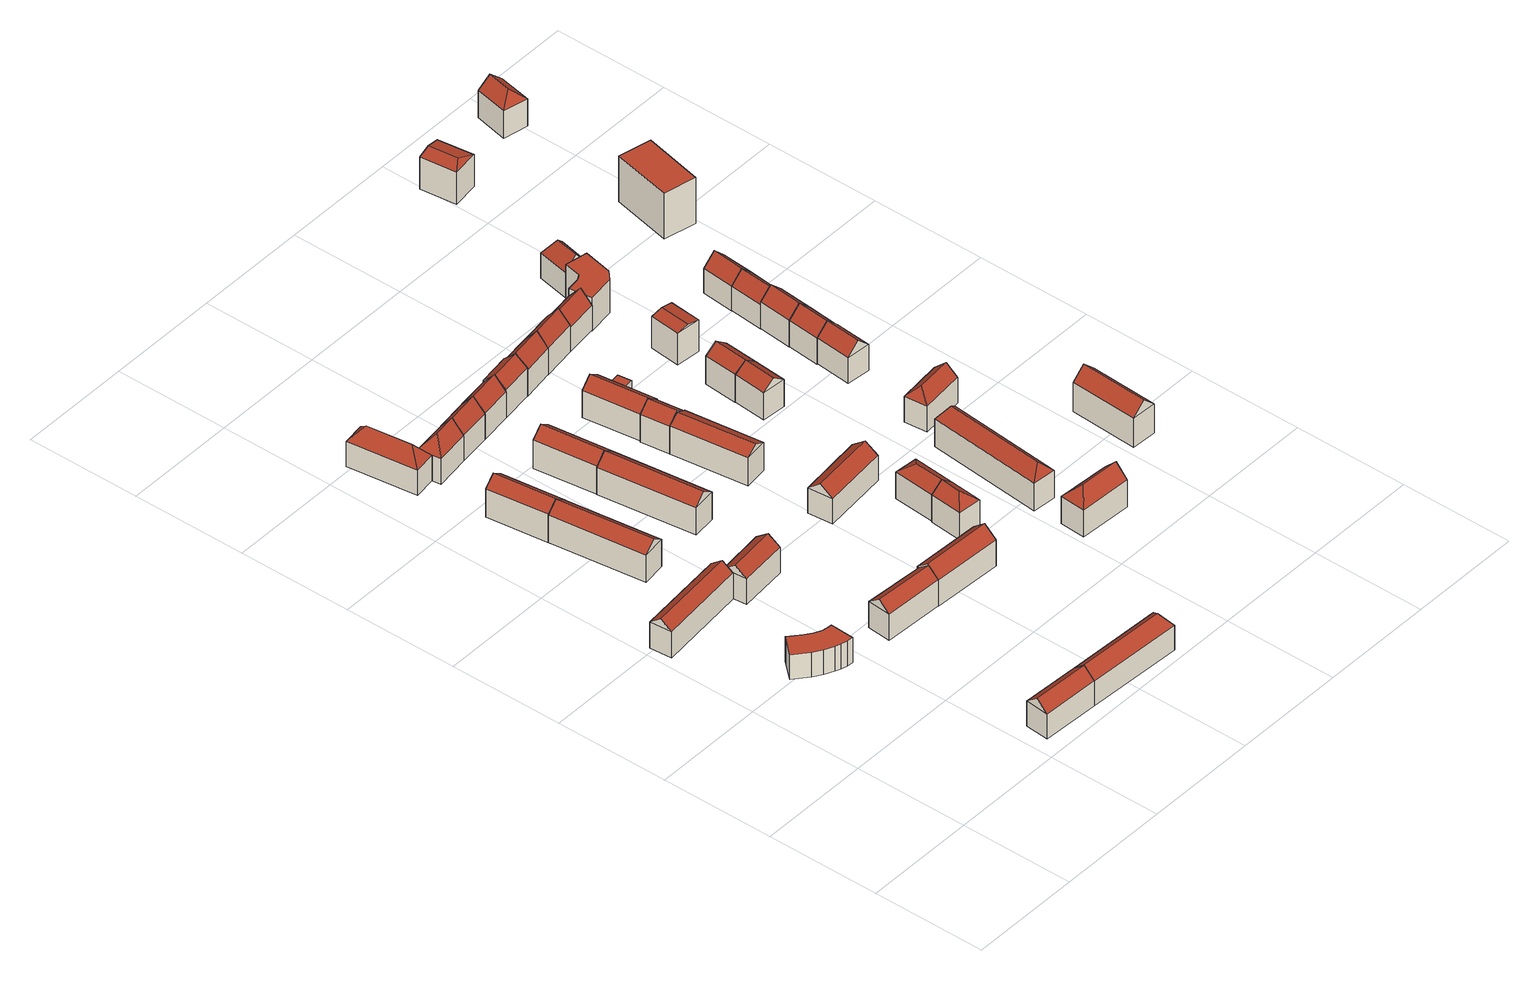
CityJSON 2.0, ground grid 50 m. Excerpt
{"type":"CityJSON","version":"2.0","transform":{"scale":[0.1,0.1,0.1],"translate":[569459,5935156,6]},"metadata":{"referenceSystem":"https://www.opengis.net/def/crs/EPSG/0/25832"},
"CityObjects":{
"building1":{"type":"Building","attributes":{"name":"RiesserstraÃe","Gemeindeschluessel":"02100121","function":"31001_1010","yearOfConstruction":1978,"roofType":"1000","measuredHeight":11.81,"storeysAboveGround":3},"address":[{"country":"Germany","locality":"Hamburg","thoroughfareNumber":"17","thoroughfareName":"Riesserstraße","postcode":"20535"}],"geometry":[{"type":"Solid","lod":"2","boundaries":[[[[0,1,2,3]],[[4,5,1,0]],[[6,7,5,4]],[[8,9,7,6]],[[10,11,9,8]],[[12,13,11,10]],[[14,15,13,12]],[[16,17,15,14]],[[18,19,17,16]],[[20,21,19,18]],[[22,23,21,20]],[[24,25,23,22]],[[26,27,25,24]],[[28,29,27,26]],[[3,2,29,28]],[[26,24,22,20,18,16,14,12,10,8,6,4,0,3,28]],[[1,5,7,9,11,13,15,17,19,21,23,25,27,29,2]]]],"semantics":{"surfaces":[{"type":"WallSurface"},{"type":"RoofSurface","Flaechenneigung":"90","Flaechenrichtung":"0","Flaechengroesse":"228.415116841294"},{"type":"GroundSurface"}],"values":[[0,0,0,0,0,0,0,0,0,0,0,0,0,0,0,1,2]]}}]},
"building2":{"type":"Building","attributes":{"name":"GriesstraÃe","Gemeindeschluessel":"02100121","function":"31001_1010","yearOfConstruction":1957,"roofType":"3100","measuredHeight":16.14,"storeysAboveGround":4},"address":[{"country":"Germany","locality":"Hamburg","thoroughfareNumber":"6","thoroughfareName":"Griesstraße","postcode":"20535"}],"geometry":[{"type":"Solid","lod":"2","boundaries":[[[[30,31,32,33]],[[34,35,31,30]],[[36,37,35,34]],[[33,32,37,36]],[[30,38,34]],[[36,39,33]],[[33,39,38,30]],[[34,38,39,36]],[[31,35,37,32]]]],"semantics":{"surfaces":[{"type":"WallSurface"},{"type":"RoofSurface","Flaechenneigung":"52.5313069921264","Flaechenrichtung":"354.238457032601","Flaechengroesse":"245.379745804108"},{"type":"RoofSurface","Flaechenneigung":"52.5311066685163","Flaechenrichtung":"174.105161435185","Flaechengroesse":"245.38158810159"},{"type":"GroundSurface"}],"values":[[0,0,0,0,0,0,1,2,3]]}}]},
"building3":{"type":"Building","attributes":{"name":"Sievekingsallee","Gemeindeschluessel":"02100121","function":"31001_1010","yearOfConstruction":1957,"roofType":"3100","measuredHeight":16.25,"storeysAboveGround":4},"address":[{"country":"Germany","locality":"Hamburg","thoroughfareNumber":"36","thoroughfareName":"Sievekingsallee","postcode":"20535"}],"geometry":[{"type":"Solid","lod":"2","boundaries":[[[[40,41,42,43]],[[44,45,41,40]],[[46,47,45,44]],[[43,42,47,46]],[[40,48,44]],[[46,49,43]],[[43,49,48,40]],[[44,48,49,46]],[[41,45,47,42]]]],"semantics":{"surfaces":[{"type":"WallSurface"},{"type":"RoofSurface","Flaechenneigung":"49.8319512104091","Flaechenrichtung":"182.834793783438","Flaechengroesse":"175.214463170009"},{"type":"RoofSurface","Flaechenneigung":"49.8324939061482","Flaechenrichtung":"2.85893140966196","Flaechengroesse":"175.334186238468"},{"type":"GroundSurface"}],"values":[[0,0,0,0,0,0,1,2,3]]}}]},
"building4":{"type":"Building","attributes":{"name":"Marienthaler StraÃe","Gemeindeschluessel":"02100121","function":"31001_1010","yearOfConstruction":1957,"roofType":"3100","measuredHeight":16.95,"storeysAboveGround":4},"address":[{"country":"Germany","locality":"Hamburg","thoroughfareNumber":"11","thoroughfareName":"Griesstraße","postcode":"20535"}],"geometry":[{"type":"Solid","lod":"2","boundaries":[[[[50,51,52,53]],[[54,55,51,50]],[[56,57,55,54]],[[53,52,57,56]],[[50,58,54]],[[56,59,53]],[[53,59,58,50]],[[54,58,59,56]],[[51,55,57,52]]]],"semantics":{"surfaces":[{"type":"WallSurface"},{"type":"RoofSurface","Flaechenneigung":"52.5252844379566","Flaechenrichtung":"82.5408997871563","Flaechengroesse":"278.28689584951"},{"type":"RoofSurface","Flaechenneigung":"52.5253124391513","Flaechenrichtung":"262.542389953492","Flaechengroesse":"278.266001865547"},{"type":"GroundSurface"}],"values":[[0,0,0,0,0,0,1,2,3]]}}]},
"building5":{"type":"Building","attributes":{"name":"GriesstraÃe","Gemeindeschluessel":"02100121","function":"31001_1010","yearOfConstruction":1978,"roofType":"3100","measuredHeight":16.32,"storeysAboveGround":4},"address":[{"country":"Germany","locality":"Hamburg","thoroughfareNumber":"8","thoroughfareName":"Griesstraße","postcode":"20535"}],"geometry":[{"type":"Solid","lod":"2","boundaries":[[[[60,61,62,63]],[[64,65,61,60]],[[66,67,65,64]],[[63,62,67,66]],[[60,68,64]],[[66,69,63]],[[63,69,68,60]],[[64,68,69,66]],[[61,65,67,62]]]],"semantics":{"surfaces":[{"type":"WallSurface"},{"type":"RoofSurface","Flaechenneigung":"52.7527224014271","Flaechenrichtung":"353.969109974429","Flaechengroesse":"141.676714854102"},{"type":"RoofSurface","Flaechenneigung":"52.753107394191","Flaechenrichtung":"174.346576210715","Flaechengroesse":"141.678702207754"},{"type":"GroundSurface"}],"values":[[0,0,0,0,0,0,1,2,3]]}}]},
"building6":{"type":"Building","attributes":{"name":"Marienthaler StraÃe","Gemeindeschluessel":"02100121","function":"31001_1010","yearOfConstruction":1978,"roofType":"3100","measuredHeight":17.36,"storeysAboveGround":4},"address":[{"country":"Germany","locality":"Hamburg","thoroughfareNumber":"84","thoroughfareName":"Marienthaler Straße","postcode":"20535"}],"geometry":[{"type":"Solid","lod":"2","boundaries":[[[[70,71,72,73]],[[74,75,71,70]],[[76,77,75,74]],[[73,72,77,76]],[[70,78,74]],[[76,79,73]],[[73,79,78,70]],[[74,78,79,76]],[[71,75,77,72]]]],"semantics":{"surfaces":[{"type":"WallSurface"},{"type":"RoofSurface","Flaechenneigung":"52.5960819498473","Flaechenrichtung":"82.481871611527","Flaechengroesse":"178.443308382066"},{"type":"RoofSurface","Flaechenneigung":"52.5960430548625","Flaechenrichtung":"262.482219476196","Flaechengroesse":"178.426963319584"},{"type":"GroundSurface"}],"values":[[0,0,0,0,0,0,1,2,3]]}}]},
"building7":{"type":"Building","attributes":{"name":"Sievekingsallee","Gemeindeschluessel":"02100121","function":"31001_1010","yearOfConstruction":1957,"roofType":"3100","measuredHeight":16.4,"storeysAboveGround":4},"address":[{"country":"Germany","locality":"Hamburg","thoroughfareNumber":"29","thoroughfareName":"Sievekingsallee","postcode":"20535"}],"geometry":[{"type":"Solid","lod":"2","boundaries":[[[[80,81,82,83]],[[84,85,81,80]],[[86,87,85,84]],[[83,82,87,86]],[[80,88,84]],[[86,89,83]],[[83,89,88,80]],[[84,88,89,86]],[[81,85,87,82]]]],"semantics":{"surfaces":[{"type":"WallSurface"},{"type":"RoofSurface","Flaechenneigung":"52.405561967998","Flaechenrichtung":"3.74611388315605","Flaechengroesse":"169.99083676424"},{"type":"RoofSurface","Flaechenneigung":"52.3980803668661","Flaechenrichtung":"183.161713163033","Flaechengroesse":"169.064335372234"},{"type":"GroundSurface"}],"values":[[0,0,0,0,0,0,1,2,3]]}}]},
"building8":{"type":"Building","attributes":{"name":"Sievekingsallee","Gemeindeschluessel":"02100121","function":"31001_1010","yearOfConstruction":1957,"roofType":"5000","measuredHeight":16.45,"storeysAboveGround":4},"address":[{"country":"Germany","locality":"Hamburg","thoroughfareNumber":"44","thoroughfareName":"Sievekingsallee","postcode":"20535"}],"geometry":[{"type":"Solid","lod":"2","boundaries":[[[[90,91,92,93]],[[94,95,91,90]],[[96,97,95,94]],[[93,92,97,96]],[[90,98,94]],[[96,99,93]],[[93,99,98,90]],[[94,98,99,96]],[[91,95,97,92]]]],"semantics":{"surfaces":[{"type":"WallSurface"},{"type":"RoofSurface","Flaechenneigung":"35.8366531050367","Flaechenrichtung":"92.8523516226291","Flaechengroesse":"29.7433199398349"},{"type":"RoofSurface","Flaechenneigung":"49.036871387384","Flaechenrichtung":"2.86376086237474","Flaechengroesse":"286.403883665517"},{"type":"RoofSurface","Flaechenneigung":"49.0366163427965","Flaechenrichtung":"182.836295554381","Flaechengroesse":"287.90269310201"},{"type":"GroundSurface"}],"values":[[0,0,0,0,1,0,2,3,4]]}}]},
"building9":{"type":"Building","attributes":{"name":"Marienthaler StraÃe","Gemeindeschluessel":"02100121","function":"31001_1010","yearOfConstruction":1957,"roofType":"3200","measuredHeight":18.21,"storeysAboveGround":4},"address":[{"country":"Germany","locality":"Hamburg","thoroughfareNumber":"87","thoroughfareName":"Marienthaler Straße","postcode":"20535"}],"geometry":[{"type":"Solid","lod":"2","boundaries":[[[[100,101,102,103]],[[104,105,101,100]],[[106,107,105,104]],[[103,102,107,106]],[[100,108,104]],[[106,109,103]],[[103,109,108,100]],[[104,108,109,106]],[[101,105,107,102]]]],"semantics":{"surfaces":[{"type":"WallSurface"},{"type":"RoofSurface","Flaechenneigung":"41.1934713350367","Flaechenrichtung":"172.435035668141","Flaechengroesse":"41.2039294242782"},{"type":"RoofSurface","Flaechenneigung":"41.1934823471084","Flaechenrichtung":"352.466596868938","Flaechengroesse":"41.2176308266064"},{"type":"RoofSurface","Flaechenneigung":"38.6073328553022","Flaechenrichtung":"82.4622846822636","Flaechengroesse":"201.125093278354"},{"type":"RoofSurface","Flaechenneigung":"38.6072315643414","Flaechenrichtung":"262.458525713174","Flaechengroesse":"201.146951648793"},{"type":"GroundSurface"}],"values":[[0,0,0,0,1,2,3,4,5]]}}]},
"building10":{"type":"Building","attributes":{"name":"Marienthaler StraÃe","Gemeindeschluessel":"02100121","function":"31001_1010","yearOfConstruction":1957,"roofType":"5000","measuredHeight":18.26,"storeysAboveGround":4},"address":[{"country":"Germany","locality":"Hamburg","thoroughfareNumber":"89","thoroughfareName":"Marienthaler Straße","postcode":"20535"}],"geometry":[{"type":"Solid","lod":"2","boundaries":[[[[110,111,112,113]],[[114,115,111,110]],[[116,117,115,114]],[[113,112,117,116]],[[110,118,114]],[[116,119,113]],[[113,119,118,110]],[[114,118,119,116]],[[111,115,117,112]]]],"semantics":{"surfaces":[{"type":"WallSurface"},{"type":"RoofSurface","Flaechenneigung":"39.3420207442713","Flaechenrichtung":"262.412174175679","Flaechengroesse":"40.385175565697"},{"type":"RoofSurface","Flaechenneigung":"38.665982065276","Flaechenrichtung":"172.360762752694","Flaechengroesse":"103.471676394701"},{"type":"RoofSurface","Flaechenneigung":"38.6659793533343","Flaechenrichtung":"352.347291550764","Flaechengroesse":"103.470895381931"},{"type":"GroundSurface"}],"values":[[0,0,0,0,1,0,2,3,4]]}}]},
"building11":{"type":"Building","attributes":{"name":"Marienthaler StraÃe","Gemeindeschluessel":"02100121","function":"31001_1010","yearOfConstruction":1978,"roofType":"3100","measuredHeight":17.07,"storeysAboveGround":4},"address":[{"country":"Germany","locality":"Hamburg","thoroughfareNumber":"88","thoroughfareName":"Marienthaler Straße","postcode":"20535"}],"geometry":[{"type":"Solid","lod":"2","boundaries":[[[[120,121,122,123]],[[124,125,121,120]],[[126,127,125,124]],[[123,122,127,126]],[[120,128,124]],[[126,129,123]],[[123,129,128,120]],[[124,128,129,126]],[[121,125,127,122]]]],"semantics":{"surfaces":[{"type":"WallSurface"},{"type":"RoofSurface","Flaechenneigung":"52.5627003173351","Flaechenrichtung":"82.6621920902992","Flaechengroesse":"289.969136928606"},{"type":"RoofSurface","Flaechenneigung":"52.5627174512608","Flaechenrichtung":"262.663025633057","Flaechengroesse":"289.975414181409"},{"type":"GroundSurface"}],"values":[[0,0,0,0,0,0,1,2,3]]}}]},
"building12":{"type":"Building","attributes":{"name":"Sievekingsallee","Gemeindeschluessel":"02100121","function":"31001_1010","yearOfConstruction":1968,"roofType":"3100","measuredHeight":17.1,"storeysAboveGround":4},"address":[{"country":"Germany","locality":"Hamburg","thoroughfareNumber":"33","thoroughfareName":"Sievekingsallee","postcode":"20535"}],"geometry":[{"type":"Solid","lod":"2","boundaries":[[[[130,131,132,133]],[[134,135,131,130]],[[136,137,135,134]],[[133,132,137,136]],[[130,138,134]],[[136,139,133]],[[133,139,138,130]],[[134,138,139,136]],[[131,135,137,132]]]],"semantics":{"surfaces":[{"type":"WallSurface"},{"type":"RoofSurface","Flaechenneigung":"49.6307462238672","Flaechenrichtung":"2.86383171761834","Flaechengroesse":"221.04366821239"},{"type":"RoofSurface","Flaechenneigung":"49.6307200354172","Flaechenrichtung":"182.864792051416","Flaechengroesse":"223.066242532794"},{"type":"GroundSurface"}],"values":[[0,0,0,0,0,0,1,2,3]]}}]},
"building13":{"type":"Building","attributes":{"name":"Marienthaler StraÃe","Gemeindeschluessel":"02100121","function":"31001_1010","yearOfConstruction":1994,"roofType":"3100","measuredHeight":18.18,"storeysAboveGround":4},"address":[{"country":"Germany","locality":"Hamburg","thoroughfareNumber":"91","thoroughfareName":"Marienthaler Straße","postcode":"20535"}],"geometry":[{"type":"Solid","lod":"2","boundaries":[[[[140,141,142,143]],[[144,145,141,140]],[[146,147,145,144]],[[143,142,147,146]],[[140,148,144]],[[146,149,143]],[[143,149,148,140]],[[144,148,149,146]],[[141,145,147,142]]]],"semantics":{"surfaces":[{"type":"WallSurface"},{"type":"RoofSurface","Flaechenneigung":"40.1962909502897","Flaechenrichtung":"352.336436429662","Flaechengroesse":"112.317859096552"},{"type":"RoofSurface","Flaechenneigung":"40.1964389955592","Flaechenrichtung":"172.350153366598","Flaechengroesse":"112.314257983564"},{"type":"GroundSurface"}],"values":[[0,0,0,0,0,0,1,2,3]]}}]},
"building14":{"type":"Building","attributes":{"name":"Marienthaler StraÃe","Gemeindeschluessel":"02100121","function":"31001_1010","yearOfConstruction":1978,"roofType":"3100","measuredHeight":17.36,"storeysAboveGround":4},"address":[{"country":"Germany","locality":"Hamburg","thoroughfareNumber":"88","thoroughfareName":"Marienthaler Straße","postcode":"20535"}],"geometry":[{"type":"Solid","lod":"2","boundaries":[[[[150,151,152,153]],[[154,155,151,150]],[[156,157,155,154]],[[153,152,157,156]],[[150,158,154]],[[156,159,153]],[[153,159,158,150]],[[154,158,159,156]],[[151,155,157,152]]]],"semantics":{"surfaces":[{"type":"WallSurface"},{"type":"RoofSurface","Flaechenneigung":"52.639081371281","Flaechenrichtung":"82.6730120508294","Flaechengroesse":"185.263030297851"},{"type":"RoofSurface","Flaechenneigung":"52.639163086472","Flaechenrichtung":"262.674145913801","Flaechengroesse":"185.265861352136"},{"type":"GroundSurface"}],"values":[[0,0,0,0,0,0,1,2,3]]}}]},
"building15":{"type":"Building","attributes":{"name":"Marienthaler StraÃe","Gemeindeschluessel":"02100121","function":"31001_1010","yearOfConstruction":1957,"roofType":"3100","measuredHeight":18.28,"storeysAboveGround":4},"address":[{"country":"Germany","locality":"Hamburg","thoroughfareNumber":"93","thoroughfareName":"Marienthaler Straße","postcode":"20535"}],"geometry":[{"type":"Solid","lod":"2","boundaries":[[[[160,161,162,163]],[[164,165,161,160]],[[166,167,165,164]],[[163,162,167,166]],[[160,168,164]],[[166,148,163]],[[163,148,168,160]],[[164,168,148,166]],[[161,165,167,162]]]],"semantics":{"surfaces":[{"type":"WallSurface"},{"type":"RoofSurface","Flaechenneigung":"40.1028790207436","Flaechenrichtung":"352.343237040527","Flaechengroesse":"112.616457815768"},{"type":"RoofSurface","Flaechenneigung":"40.103006491867","Flaechenrichtung":"172.353823026096","Flaechengroesse":"112.625433615015"},{"type":"GroundSurface"}],"values":[[0,0,0,0,0,0,1,2,3]]}}]},
"building16":{"type":"Building","attributes":{"name":"GriesstraÃe","Gemeindeschluessel":"02100121","function":"31001_1010","yearOfConstruction":1957,"roofType":"3100","measuredHeight":16.34,"storeysAboveGround":4},"address":[{"country":"Germany","locality":"Hamburg","thoroughfareNumber":"18","thoroughfareName":"Griesstraße","postcode":"20535"}],"geometry":[{"type":"Solid","lod":"2","boundaries":[[[[169,170,171,172]],[[173,174,170,169]],[[175,176,174,173]],[[172,171,176,175]],[[169,177,173]],[[175,178,172]],[[172,178,177,169]],[[173,177,178,175]],[[170,174,176,171]]]],"semantics":{"surfaces":[{"type":"WallSurface"},{"type":"RoofSurface","Flaechenneigung":"51.2940611325759","Flaechenrichtung":"353.909891620762","Flaechengroesse":"210.402147343021"},{"type":"RoofSurface","Flaechenneigung":"51.2939925920194","Flaechenrichtung":"174.179228843501","Flaechengroesse":"210.765787847013"},{"type":"GroundSurface"}],"values":[[0,0,0,0,0,0,1,2,3]]}}]},
"building17":{"type":"Building","attributes":{"name":"Marienthaler StraÃe","Gemeindeschluessel":"02100121","function":"31001_1010","yearOfConstruction":1978,"roofType":"3100","measuredHeight":16.29,"storeysAboveGround":4},"address":[{"country":"Germany","locality":"Hamburg","thoroughfareNumber":"92","thoroughfareName":"Marienthaler Straße","postcode":"20535"}],"geometry":[{"type":"Solid","lod":"2","boundaries":[[[[179,180,181,182]],[[183,184,180,179]],[[185,186,184,183]],[[182,181,186,185]],[[179,187,183]],[[185,188,182]],[[182,188,187,179]],[[183,187,188,185]],[[180,184,186,181]]]],"semantics":{"surfaces":[{"type":"WallSurface"},{"type":"RoofSurface","Flaechenneigung":"59.3486192458154","Flaechenrichtung":"82.4496538380293","Flaechengroesse":"205.061367044595"},{"type":"RoofSurface","Flaechenneigung":"59.3485565498029","Flaechenrichtung":"262.447925975898","Flaechengroesse":"205.037758240971"},{"type":"GroundSurface"}],"values":[[0,0,0,0,0,0,1,2,3]]}}]},
"building18":{"type":"Building","attributes":{"name":"Peterskampweg","Gemeindeschluessel":"02100121","function":"31001_1010","yearOfConstruction":1957,"roofType":"5000","measuredHeight":17.09,"storeysAboveGround":4},"address":[{"country":"Germany","locality":"Hamburg","thoroughfareNumber":"78","thoroughfareName":"Peterskampweg","postcode":"22089"}],"geometry":[{"type":"Solid","lod":"2","boundaries":[[[[189,190,191,192]],[[193,194,190,189]],[[195,196,194,193]],[[192,191,196,195]],[[189,197,193]],[[195,198,192]],[[192,198,197,189]],[[193,197,198,195]],[[190,194,196,191]]]],"semantics":{"surfaces":[{"type":"WallSurface"},{"type":"RoofSurface","Flaechenneigung":"51.6620962883428","Flaechenrichtung":"184.949585084643","Flaechengroesse":"35.0591845916297"},{"type":"RoofSurface","Flaechenneigung":"51.5095001642362","Flaechenrichtung":"94.876042363926","Flaechengroesse":"78.1554129983576"},{"type":"RoofSurface","Flaechenneigung":"51.5096340969476","Flaechenrichtung":"274.930108718623","Flaechengroesse":"78.1550743898079"},{"type":"GroundSurface"}],"values":[[0,0,0,0,1,0,2,3,4]]}}]},
"building19":{"type":"Building","attributes":{"name":"Marienthaler StraÃe","Gemeindeschluessel":"02100121","function":"31001_1010","yearOfConstruction":1957,"roofType":"3100","measuredHeight":17.82,"storeysAboveGround":4},"address":[{"country":"Germany","locality":"Hamburg","thoroughfareNumber":"95","thoroughfareName":"Marienthaler Straße","postcode":"20535"}],"geometry":[{"type":"Solid","lod":"2","boundaries":[[[[199,200,161,201]],[[202,203,200,199]],[[204,165,203,202]],[[201,161,165,204]],[[199,205,202]],[[204,206,201]],[[201,206,205,199]],[[202,205,206,204]],[[200,203,165,161]]]],"semantics":{"surfaces":[{"type":"WallSurface"},{"type":"RoofSurface","Flaechenneigung":"48.9503462287288","Flaechenrichtung":"352.344406261077","Flaechengroesse":"96.2425734618483"},{"type":"RoofSurface","Flaechenneigung":"48.9504789392629","Flaechenrichtung":"172.358386405859","Flaechengroesse":"96.2427828097467"},{"type":"GroundSurface"}],"values":[[0,0,0,0,0,0,1,2,3]]}}]},
"building20":{"type":"Building","attributes":{"name":"Marienthaler StraÃe","Gemeindeschluessel":"02100121","function":"31001_1010","yearOfConstruction":1957,"roofType":"3100","measuredHeight":17.22,"storeysAboveGround":4},"address":[{"country":"Germany","locality":"Hamburg","thoroughfareNumber":"92","thoroughfareName":"Marienthaler Straße","postcode":"20535"}],"geometry":[{"type":"Solid","lod":"2","boundaries":[[[[207,208,209,210]],[[211,212,208,207]],[[213,214,212,211]],[[210,209,214,213]],[[207,215,211]],[[213,216,210]],[[210,216,215,207]],[[211,215,216,213]],[[208,212,214,209]]]],"semantics":{"surfaces":[{"type":"WallSurface"},{"type":"RoofSurface","Flaechenneigung":"52.1788249541326","Flaechenrichtung":"82.448883766005","Flaechengroesse":"83.8998681691556"},{"type":"RoofSurface","Flaechenneigung":"52.1788864450719","Flaechenrichtung":"262.44485141463","Flaechengroesse":"83.9305899363942"},{"type":"GroundSurface"}],"values":[[0,0,0,0,0,0,1,2,3]]}}]},
"building21":{"type":"Building","attributes":{"name":"Peterskampweg","Gemeindeschluessel":"02100121","function":"31001_1010","yearOfConstruction":1978,"roofType":"5000","measuredHeight":16.72,"storeysAboveGround":4},"address":[{"country":"Germany","locality":"Hamburg","thoroughfareNumber":"76","thoroughfareName":"Peterskampweg","postcode":"22089"}],"geometry":[{"type":"Solid","lod":"2","boundaries":[[[[217,218,219,195]],[[220,221,218,217]],[[192,222,221,220]],[[195,219,222,192]],[[217,223,220]],[[192,198,195]],[[195,198,223,217]],[[220,223,198,192]],[[218,221,222,219]]]],"semantics":{"surfaces":[{"type":"WallSurface"},{"type":"RoofSurface","Flaechenneigung":"53.77472385795","Flaechenrichtung":"4.90112792451492","Flaechengroesse":"36.5878164820834"},{"type":"RoofSurface","Flaechenneigung":"51.4873644301358","Flaechenrichtung":"274.930909647192","Flaechengroesse":"103.247443531625"},{"type":"RoofSurface","Flaechenneigung":"51.4874208653425","Flaechenrichtung":"94.8812580705394","Flaechengroesse":"103.276541545073"},{"type":"GroundSurface"}],"values":[[0,0,0,0,1,0,2,3,4]]}}]},
"building22":{"type":"Building","attributes":{"name":"Marienthaler StraÃe","Gemeindeschluessel":"02100121","function":"31001_1010","yearOfConstruction":1957,"roofType":"3100","measuredHeight":16.86,"storeysAboveGround":4},"address":[{"country":"Germany","locality":"Hamburg","thoroughfareNumber":"92","thoroughfareName":"Marienthaler Straße","postcode":"20535"}],"geometry":[{"type":"Solid","lod":"2","boundaries":[[[[224,225,226,227]],[[228,229,225,224]],[[230,231,229,228]],[[227,226,231,230]],[[224,232,228]],[[230,233,227]],[[227,233,232,224]],[[228,232,233,230]],[[225,229,231,226]]]],"semantics":{"surfaces":[{"type":"WallSurface"},{"type":"RoofSurface","Flaechenneigung":"52.2840742097749","Flaechenrichtung":"82.4638091927141","Flaechengroesse":"172.156960778415"},{"type":"RoofSurface","Flaechenneigung":"52.2840239539664","Flaechenrichtung":"262.460644127714","Flaechengroesse":"172.161594159657"},{"type":"GroundSurface"}],"values":[[0,0,0,0,0,0,1,2,3]]}}]},
"building23":{"type":"Building","attributes":{"name":"Marienthaler StraÃe","Gemeindeschluessel":"02100121","function":"31001_1010","yearOfConstruction":1957,"roofType":"3100","measuredHeight":18.44,"storeysAboveGround":4},"address":[{"country":"Germany","locality":"Hamburg","thoroughfareNumber":"97","thoroughfareName":"Marienthaler Straße","postcode":"20535"}],"geometry":[{"type":"Solid","lod":"2","boundaries":[[[[234,235,236,237]],[[238,239,235,234]],[[240,241,239,238]],[[237,236,241,240]],[[234,242,238]],[[240,243,237]],[[237,243,242,234]],[[238,242,243,240]],[[235,239,241,236]]]],"semantics":{"surfaces":[{"type":"WallSurface"},{"type":"RoofSurface","Flaechenneigung":"39.8089618539823","Flaechenrichtung":"352.336436424878","Flaechengroesse":"113.445747156434"},{"type":"RoofSurface","Flaechenneigung":"39.8090162949732","Flaechenrichtung":"172.350153371125","Flaechengroesse":"113.442108034305"},{"type":"GroundSurface"}],"values":[[0,0,0,0,0,0,1,2,3]]}}]},
"building24":{"type":"Building","attributes":{"name":"Marienthaler StraÃe","Gemeindeschluessel":"02100121","function":"31001_1010","yearOfConstruction":1957,"roofType":"1000","measuredHeight":3.68,"storeysAboveGround":1},"address":[{"country":"Germany","locality":"Hamburg","thoroughfareNumber":"92","thoroughfareName":"Marienthaler Straße","postcode":"20535"}],"geometry":[{"type":"Solid","lod":"2","boundaries":[[[[244,245,246,247]],[[248,249,245,244]],[[250,251,249,248]],[[247,246,251,250]],[[248,244,247,250]],[[245,249,251,246]]]],"semantics":{"surfaces":[{"type":"WallSurface"},{"type":"RoofSurface","Flaechenneigung":"90","Flaechenrichtung":"0","Flaechengroesse":"79.50545949146"},{"type":"GroundSurface"}],"values":[[0,0,0,0,1,2]]}}]},
"building25":{"type":"Building","attributes":{"name":"Peterskampweg","Gemeindeschluessel":"02100122","function":"31001_1010","yearOfConstruction":1968,"roofType":"5000","measuredHeight":18.33,"storeysAboveGround":4},"address":[{"country":"Germany","locality":"Hamburg","thoroughfareNumber":"81","thoroughfareName":"Peterskampweg","postcode":"22089"}],"geometry":[{"type":"Solid","lod":"2","boundaries":[[[[252,253,254,255]],[[256,257,253,252]],[[258,259,257,256]],[[255,254,259,258]],[[252,260,256]],[[258,261,255]],[[255,261,260,252]],[[256,260,261,258]],[[253,257,259,254]]]],"semantics":{"surfaces":[{"type":"WallSurface"},{"type":"RoofSurface","Flaechenneigung":"45.1469872440555","Flaechenrichtung":"273.487046915918","Flaechengroesse":"45.6067224267815"},{"type":"RoofSurface","Flaechenneigung":"44.6540768053212","Flaechenrichtung":"182.97791437947","Flaechengroesse":"163.194937858623"},{"type":"RoofSurface","Flaechenneigung":"44.6541377867281","Flaechenrichtung":"3.23897827540775","Flaechengroesse":"162.699723452229"},{"type":"GroundSurface"}],"values":[[0,0,0,0,1,0,2,3,4]]}}]},
"building26":{"type":"Building","attributes":{"name":"Marienthaler StraÃe","Gemeindeschluessel":"02100121","function":"31001_1010","yearOfConstruction":1957,"roofType":"3100","measuredHeight":18.46,"storeysAboveGround":4},"address":[{"country":"Germany","locality":"Hamburg","thoroughfareNumber":"99","thoroughfareName":"Marienthaler Straße","postcode":"20535"}],"geometry":[{"type":"Solid","lod":"2","boundaries":[[[[262,263,264,265]],[[266,267,263,262]],[[268,269,267,266]],[[265,264,269,268]],[[262,242,266]],[[268,270,265]],[[265,270,242,262]],[[266,242,270,268]],[[263,267,269,264]]]],"semantics":{"surfaces":[{"type":"WallSurface"},{"type":"RoofSurface","Flaechenneigung":"40.2063522559164","Flaechenrichtung":"172.348585699366","Flaechengroesse":"116.451195233216"},{"type":"RoofSurface","Flaechenneigung":"40.2064509120796","Flaechenrichtung":"352.342648465617","Flaechengroesse":"116.448892232453"},{"type":"GroundSurface"}],"values":[[0,0,0,0,0,0,1,2,3]]}}]},
"building27":{"type":"Building","attributes":{"name":"Peterskampweg","Gemeindeschluessel":"02100122","function":"31001_1010","yearOfConstruction":1978,"roofType":"3200","measuredHeight":18.35,"storeysAboveGround":4},"address":[{"country":"Germany","locality":"Hamburg","thoroughfareNumber":"79","thoroughfareName":"Peterskampweg","postcode":"22089"}],"geometry":[{"type":"Solid","lod":"2","boundaries":[[[[271,272,273,274]],[[275,276,272,271]],[[277,278,276,275]],[[274,273,278,277]],[[271,279,275]],[[277,280,274]],[[274,280,279,271]],[[275,279,280,277]],[[272,276,278,273]]]],"semantics":{"surfaces":[{"type":"WallSurface"},{"type":"RoofSurface","Flaechenneigung":"33.8663606532125","Flaechenrichtung":"5.44191229131199","Flaechengroesse":"31.5071338690364"},{"type":"RoofSurface","Flaechenneigung":"33.8660346399116","Flaechenrichtung":"185.440858677607","Flaechengroesse":"31.5132168230706"},{"type":"RoofSurface","Flaechenneigung":"45.4645888041415","Flaechenrichtung":"275.440397965638","Flaechengroesse":"346.697892583677"},{"type":"RoofSurface","Flaechenneigung":"45.4645322761702","Flaechenrichtung":"95.4392077965679","Flaechengroesse":"346.697206670922"},{"type":"GroundSurface"}],"values":[[0,0,0,0,1,2,3,4,5]]}}]},
"building28":{"type":"Building","attributes":{"name":"Peterskampweg","Gemeindeschluessel":"02100121","function":"31001_1010","yearOfConstruction":1957,"roofType":"3100","measuredHeight":16.93,"storeysAboveGround":4},"address":[{"country":"Germany","locality":"Hamburg","thoroughfareNumber":"68","thoroughfareName":"Peterskampweg","postcode":"22089"}],"geometry":[{"type":"Solid","lod":"2","boundaries":[[[[281,282,283,284]],[[285,286,282,281]],[[287,288,286,285]],[[284,283,288,287]],[[281,289,285]],[[287,290,284]],[[284,290,289,281]],[[285,289,290,287]],[[282,286,288,283]]]],"semantics":{"surfaces":[{"type":"WallSurface"},{"type":"RoofSurface","Flaechenneigung":"52.5828151543992","Flaechenrichtung":"274.738281333541","Flaechengroesse":"95.8369893192639"},{"type":"RoofSurface","Flaechenneigung":"52.5827700219906","Flaechenrichtung":"94.7243295992706","Flaechengroesse":"95.8383230498128"},{"type":"GroundSurface"}],"values":[[0,0,0,0,0,0,1,2,3]]}}]},
"building29":{"type":"Building","attributes":{"name":"Peterskampweg","Gemeindeschluessel":"02100121","function":"31001_1010","yearOfConstruction":1978,"roofType":"3100","measuredHeight":17.23,"storeysAboveGround":4},"address":[{"country":"Germany","locality":"Hamburg","thoroughfareNumber":"66","thoroughfareName":"Peterskampweg","postcode":"22089"}],"geometry":[{"type":"Solid","lod":"2","boundaries":[[[[291,292,293,281]],[[294,295,292,291]],[[285,296,295,294]],[[281,293,296,285]],[[291,297,294]],[[285,289,281]],[[281,289,297,291]],[[294,297,289,285]],[[292,295,296,293]]]],"semantics":{"surfaces":[{"type":"WallSurface"},{"type":"RoofSurface","Flaechenneigung":"52.3088020540518","Flaechenrichtung":"274.741382351397","Flaechengroesse":"99.602519343378"},{"type":"RoofSurface","Flaechenneigung":"52.3086819555311","Flaechenrichtung":"94.7316931557888","Flaechengroesse":"99.5245375117453"},{"type":"GroundSurface"}],"values":[[0,0,0,0,0,0,1,2,3]]}}]},
"building30":{"type":"Building","attributes":{"name":"Marienthaler StraÃe","Gemeindeschluessel":"02100121","function":"31001_1010","yearOfConstruction":1957,"roofType":"3100","measuredHeight":17.61,"storeysAboveGround":4},"address":[{"country":"Germany","locality":"Hamburg","thoroughfareNumber":"101","thoroughfareName":"Marienthaler Straße","postcode":"20535"}],"geometry":[{"type":"Solid","lod":"2","boundaries":[[[[298,299,269,300]],[[301,302,299,298]],[[303,264,302,301]],[[300,269,264,303]],[[298,304,301]],[[303,305,300]],[[300,305,304,298]],[[301,304,305,303]],[[299,302,264,269]]]],"semantics":{"surfaces":[{"type":"WallSurface"},{"type":"RoofSurface","Flaechenneigung":"39.9333838202726","Flaechenrichtung":"352.349106899663","Flaechengroesse":"116.279091431785"},{"type":"RoofSurface","Flaechenneigung":"39.9333854622594","Flaechenrichtung":"172.360815275739","Flaechengroesse":"116.279853739908"},{"type":"GroundSurface"}],"values":[[0,0,0,0,0,0,1,2,3]]}}]},
"building31":{"type":"Building","attributes":{"name":"Peterskampweg","Gemeindeschluessel":"02100121","function":"31001_1010","yearOfConstruction":1957,"roofType":"3100","measuredHeight":16.07,"storeysAboveGround":4},"address":[{"country":"Germany","locality":"Hamburg","thoroughfareNumber":"62","thoroughfareName":"Peterskampweg","postcode":"22089"}],"geometry":[{"type":"Solid","lod":"2","boundaries":[[[[306,307,308,309]],[[310,311,307,306]],[[312,313,311,310]],[[309,308,313,312]],[[306,314,310]],[[312,315,309]],[[309,315,314,306]],[[310,314,315,312]],[[307,311,313,308]]]],"semantics":{"surfaces":[{"type":"WallSurface"},{"type":"RoofSurface","Flaechenneigung":"79.4866216554259","Flaechenrichtung":"274.890750281872","Flaechengroesse":"74.3996729459847"},{"type":"RoofSurface","Flaechenneigung":"79.4864918375079","Flaechenrichtung":"94.9222495834892","Flaechengroesse":"75.3917196811478"},{"type":"GroundSurface"}],"values":[[0,0,0,0,0,0,1,2,3]]}}]},
"building32":{"type":"Building","attributes":{"name":"GriesstraÃe","Gemeindeschluessel":"02100122","function":"31001_1010","yearOfConstruction":1978,"roofType":"5000","measuredHeight":16.98,"storeysAboveGround":4},"address":[{"country":"Germany","locality":"Hamburg","thoroughfareNumber":"22","thoroughfareName":"Griesstraße","postcode":"20535"}],"geometry":[{"type":"Solid","lod":"2","boundaries":[[[[316,317,318,319]],[[320,321,317,316]],[[322,323,321,320]],[[319,318,323,322]],[[316,324,320]],[[322,325,319]],[[319,325,324,316]],[[320,324,325,322]],[[317,321,323,318]]]],"semantics":{"surfaces":[{"type":"WallSurface"},{"type":"RoofSurface","Flaechenneigung":"34.561437861719","Flaechenrichtung":"264.249041542954","Flaechengroesse":"30.3441899835049"},{"type":"RoofSurface","Flaechenneigung":"46.0000803428146","Flaechenrichtung":"174.286297077971","Flaechengroesse":"127.083836122021"},{"type":"RoofSurface","Flaechenneigung":"45.9999800754742","Flaechenrichtung":"354.259160964322","Flaechengroesse":"127.086329251824"},{"type":"GroundSurface"}],"values":[[0,0,0,0,1,0,2,3,4]]}}]},
"building33":{"type":"Building","attributes":{"name":"Marienthaler StraÃe","Gemeindeschluessel":"02100121","function":"31001_1010","yearOfConstruction":1978,"roofType":"1000","measuredHeight":15.64,"storeysAboveGround":4},"address":[{"country":"Germany","locality":"Hamburg","thoroughfareNumber":"103","thoroughfareName":"Marienthaler Straße","postcode":"20535"}],"geometry":[{"type":"Solid","lod":"2","boundaries":[[[[326,327,328,329]],[[330,331,327,326]],[[332,333,331,330]],[[334,335,333,332]],[[336,337,335,334]],[[338,339,337,336]],[[340,341,339,338]],[[329,328,341,340]],[[338,336,334,332,330,326,329,340]],[[327,331,333,335,337,339,341,328]]]],"semantics":{"surfaces":[{"type":"WallSurface"},{"type":"RoofSurface","Flaechenneigung":"90","Flaechenrichtung":"0","Flaechengroesse":"235.992307005571"},{"type":"GroundSurface"}],"values":[[0,0,0,0,0,0,0,0,1,2]]}}]},
"building34":{"type":"Building","attributes":{"name":"Peterskampweg","Gemeindeschluessel":"02100122","function":"31001_1010","yearOfConstruction":1994,"roofType":"3100","measuredHeight":17.4,"storeysAboveGround":4},"address":[{"country":"Germany","locality":"Hamburg","thoroughfareNumber":"69","thoroughfareName":"Peterskampweg","postcode":"22089"}],"geometry":[{"type":"Solid","lod":"2","boundaries":[[[[342,343,344,345]],[[346,347,343,342]],[[348,349,347,346]],[[345,344,349,348]],[[342,350,346]],[[348,351,345]],[[345,351,350,342]],[[346,350,351,348]],[[343,347,349,344]]]],"semantics":{"surfaces":[{"type":"WallSurface"},{"type":"RoofSurface","Flaechenneigung":"45.6752614031675","Flaechenrichtung":"275.360356841284","Flaechengroesse":"117.786511656363"},{"type":"RoofSurface","Flaechenneigung":"45.6748925457704","Flaechenrichtung":"95.4309138943633","Flaechengroesse":"118.666631435207"},{"type":"GroundSurface"}],"values":[[0,0,0,0,0,0,1,2,3]]}}]},
"building35":{"type":"Building","attributes":{"name":"Peterskampweg","Gemeindeschluessel":"02100122","function":"31001_1010","yearOfConstruction":1957,"roofType":"3100","measuredHeight":17.26,"storeysAboveGround":4},"address":[{"country":"Germany","locality":"Hamburg","thoroughfareNumber":"67","thoroughfareName":"Peterskampweg","postcode":"22089"}],"geometry":[{"type":"Solid","lod":"2","boundaries":[[[[352,353,354,355]],[[356,357,353,352]],[[358,359,357,356]],[[355,354,359,358]],[[352,360,356]],[[358,361,355]],[[355,361,360,352]],[[356,360,361,358]],[[353,357,359,354]]]],"semantics":{"surfaces":[{"type":"WallSurface"},{"type":"RoofSurface","Flaechenneigung":"46.110052614463","Flaechenrichtung":"275.359446810205","Flaechengroesse":"105.39671543843"},{"type":"RoofSurface","Flaechenneigung":"46.1092401436894","Flaechenrichtung":"95.4327229230595","Flaechengroesse":"105.176412755406"},{"type":"GroundSurface"}],"values":[[0,0,0,0,0,0,1,2,3]]}}]},
"building36":{"type":"Building","attributes":{"name":"Peterskampweg","Gemeindeschluessel":"02100121","function":"31001_1010","yearOfConstruction":1978,"roofType":"5000","measuredHeight":17.87,"storeysAboveGround":4},"address":[{"country":"Germany","locality":"Hamburg","thoroughfareNumber":"58","thoroughfareName":"Peterskampweg","postcode":"22089"}],"geometry":[{"type":"Solid","lod":"2","boundaries":[[[[362,363,364,365]],[[366,367,363,362]],[[368,369,367,366]],[[365,364,369,368]],[[362,370,366]],[[368,371,365]],[[365,371,370,362]],[[366,370,371,368]],[[363,367,369,364]]]],"semantics":{"surfaces":[{"type":"WallSurface"},{"type":"RoofSurface","Flaechenneigung":"31.7342821159858","Flaechenrichtung":"11.6243635591259","Flaechengroesse":"34.3410783759677"},{"type":"RoofSurface","Flaechenneigung":"40.3935916912065","Flaechenrichtung":"281.76400946967","Flaechengroesse":"96.489782852504"},{"type":"RoofSurface","Flaechenneigung":"40.3933774787155","Flaechenrichtung":"101.76604240952","Flaechengroesse":"95.7754379520304"},{"type":"GroundSurface"}],"values":[[0,0,0,0,1,0,2,3,4]]}}]},
"building37":{"type":"Building","attributes":{"name":"Launitzweg","Gemeindeschluessel":"02100122","function":"31001_1010","yearOfConstruction":1957,"roofType":"3100","measuredHeight":19.26,"storeysAboveGround":4},"address":[{"country":"Germany","locality":"Hamburg","thoroughfareNumber":"5","thoroughfareName":"Launitzweg","postcode":"20535"}],"geometry":[{"type":"Solid","lod":"2","boundaries":[[[[372,373,374,375]],[[376,377,373,372]],[[378,379,377,376]],[[375,374,379,378]],[[372,380,376]],[[378,381,375]],[[375,381,380,372]],[[376,380,381,378]],[[373,377,379,374]]]],"semantics":{"surfaces":[{"type":"WallSurface"},{"type":"RoofSurface","Flaechenneigung":"46.2087337868863","Flaechenrichtung":"272.850484340695","Flaechengroesse":"230.826257606188"},{"type":"RoofSurface","Flaechenneigung":"46.2086558641358","Flaechenrichtung":"92.8470490302429","Flaechengroesse":"230.794758203826"},{"type":"GroundSurface"}],"values":[[0,0,0,0,0,0,1,2,3]]}}]},
"building38":{"type":"Building","attributes":{"name":"Peterskampweg","Gemeindeschluessel":"02100122","function":"31001_1010","yearOfConstruction":1957,"roofType":"3100","measuredHeight":17.6,"storeysAboveGround":4},"address":[{"country":"Germany","locality":"Hamburg","thoroughfareNumber":"65","thoroughfareName":"Peterskampweg","postcode":"22089"}],"geometry":[{"type":"Solid","lod":"2","boundaries":[[[[356,382,383,384]],[[352,385,382,356]],[[386,387,385,352]],[[384,383,387,386]],[[356,360,352]],[[386,388,384]],[[384,388,360,356]],[[352,360,388,386]],[[382,385,387,383]]]],"semantics":{"surfaces":[{"type":"WallSurface"},{"type":"RoofSurface","Flaechenneigung":"45.7087350032698","Flaechenrichtung":"95.2227162654452","Flaechengroesse":"109.199133831889"},{"type":"RoofSurface","Flaechenneigung":"45.709620725881","Flaechenrichtung":"275.146357854383","Flaechengroesse":"108.960622949222"},{"type":"GroundSurface"}],"values":[[0,0,0,0,0,0,1,2,3]]}}]},
"building39":{"type":"Building","attributes":{"name":"Peterskampweg","Gemeindeschluessel":"02100122","function":"31001_1010","yearOfConstruction":1957,"roofType":"3100","measuredHeight":16.69,"storeysAboveGround":4},"address":[{"country":"Germany","locality":"Hamburg","thoroughfareNumber":"63","thoroughfareName":"Peterskampweg","postcode":"22089"}],"geometry":[{"type":"Solid","lod":"2","boundaries":[[[[389,390,391,392]],[[393,394,390,389]],[[395,396,394,393]],[[392,391,396,395]],[[389,397,393]],[[395,398,392]],[[392,398,397,389]],[[393,397,398,395]],[[390,394,396,391]]]],"semantics":{"surfaces":[{"type":"WallSurface"},{"type":"RoofSurface","Flaechenneigung":"45.2432181142275","Flaechenrichtung":"275.069358264531","Flaechengroesse":"111.295790380201"},{"type":"RoofSurface","Flaechenneigung":"45.2427669983575","Flaechenrichtung":"95.1190742704094","Flaechengroesse":"111.348555579079"},{"type":"GroundSurface"}],"values":[[0,0,0,0,0,0,1,2,3]]}}]},
"building40":{"type":"Building","attributes":{"name":"Peterskampweg","Gemeindeschluessel":"02100122","function":"31001_1010","yearOfConstruction":1957,"roofType":"3100","measuredHeight":16.87,"storeysAboveGround":4},"address":[{"country":"Germany","locality":"Hamburg","thoroughfareNumber":"61","thoroughfareName":"Peterskampweg","postcode":"22089"}],"geometry":[{"type":"Solid","lod":"2","boundaries":[[[[393,399,400,401]],[[389,402,399,393]],[[403,404,402,389]],[[401,400,404,403]],[[393,405,389]],[[403,406,401]],[[401,406,405,393]],[[389,405,406,403]],[[399,402,404,400]]]],"semantics":{"surfaces":[{"type":"WallSurface"},{"type":"RoofSurface","Flaechenneigung":"45.6378143352856","Flaechenrichtung":"95.1176155098108","Flaechengroesse":"105.486944053792"},{"type":"RoofSurface","Flaechenneigung":"45.6379036629861","Flaechenrichtung":"275.066767765152","Flaechengroesse":"106.290224014758"},{"type":"GroundSurface"}],"values":[[0,0,0,0,0,0,1,2,3]]}}]},
"building41":{"type":"Building","attributes":{"name":"Peterskampweg","Gemeindeschluessel":"02500503","function":"31001_1010","roofType":"5000","measuredHeight":16.54,"storeysAboveGround":4},"address":[{"country":"Germany","locality":"Hamburg","thoroughfareNumber":"54","thoroughfareName":"Peterskampweg","postcode":"22089"}],"geometry":[{"type":"Solid","lod":"2","boundaries":[[[[407,408,409,410]],[[411,412,408,407]],[[413,414,412,411]],[[410,409,414,413]],[[407,415,411]],[[413,416,410]],[[410,416,415,407]],[[411,415,416,413]],[[408,412,414,409]]]],"semantics":{"surfaces":[{"type":"WallSurface"},{"type":"RoofSurface","Flaechenneigung":"67.0855119736355","Flaechenrichtung":"172.520676033653","Flaechengroesse":"19.4381676946548"},{"type":"RoofSurface","Flaechenneigung":"77.6403172852523","Flaechenrichtung":"82.5130880285919","Flaechengroesse":"86.7969335589074"},{"type":"RoofSurface","Flaechenneigung":"77.6403288287253","Flaechenrichtung":"262.512705278156","Flaechengroesse":"87.0002938870367"},{"type":"GroundSurface"}],"values":[[0,0,0,0,1,0,2,3,4]]}}]},
"building42":{"type":"Building","attributes":{"name":"Marienthaler StraÃe","Gemeindeschluessel":"02100122","function":"31001_1010","yearOfConstruction":1957,"roofType":"1000","measuredHeight":21.66,"storeysAboveGround":7},"address":[{"country":"Germany","locality":"Hamburg","thoroughfareNumber":"109","thoroughfareName":"Marienthaler Straße","postcode":"20535"}],"geometry":[{"type":"Solid","lod":"2","boundaries":[[[[417,418,419,420]],[[421,422,418,417]],[[423,424,422,421]],[[420,419,424,423]],[[421,417,420,423]],[[418,422,424,419]]]],"semantics":{"surfaces":[{"type":"WallSurface"},{"type":"RoofSurface","Flaechenneigung":"90","Flaechenrichtung":"0","Flaechengroesse":"389.242203013323"},{"type":"GroundSurface"}],"values":[[0,0,0,0,1,2]]}}]},
"building43":{"type":"Building","attributes":{"name":"Peterskampweg","Gemeindeschluessel":"02500503","function":"31001_1010","roofType":"5000","measuredHeight":17.7,"storeysAboveGround":4},"address":[{"country":"Germany","locality":"Hamburg","thoroughfareNumber":"53","thoroughfareName":"Peterskampweg","postcode":"22089"}],"geometry":[{"type":"Solid","lod":"2","boundaries":[[[[425,426,427,428]],[[429,430,426,425]],[[431,432,430,429]],[[428,427,432,431]],[[425,433,429]],[[431,434,428]],[[428,434,433,425]],[[429,433,434,431]],[[426,430,432,427]]]],"semantics":{"surfaces":[{"type":"WallSurface"},{"type":"RoofSurface","Flaechenneigung":"40.8606072833637","Flaechenrichtung":"191.755741371884","Flaechengroesse":"35.0160917259147"},{"type":"RoofSurface","Flaechenneigung":"48.7445773751989","Flaechenrichtung":"101.757827563104","Flaechengroesse":"94.088189816139"},{"type":"RoofSurface","Flaechenneigung":"48.7445790446934","Flaechenrichtung":"281.758281066065","Flaechengroesse":"94.0846119896577"},{"type":"GroundSurface"}],"values":[[0,0,0,0,1,0,2,3,4]]}}]}
},
"vertices":[
[405,860,178],[405,860,60],[410,962,60],[410,962,178],[378,863,178],[378,863,60],[351,869,178],[351,869,60],[326,878,178],[326,878,60],[284,897,178],[284,897,60],[245,922,178],[245,922,60],[184,974,178],[184,974,60],[239,1038,178],[239,1038,60],[252,1053,178],[252,1053,60],[305,1008,178],[305,1008,60],[333,988,178],[333,988,60],[365,972,178],[365,972,60],[387,968,178],[387,968,60],[410,966,178],[410,966,60],
[407,1532,167],[407,1532,43],[9,1493,43],[9,1493,167],[416,1436,167],[416,1436,43],[19,1395,167],[19,1395,43],[412,1484,204],[14,1444,204],
[519,34,185],[519,34,67],[772,22,67],[772,22,185],[528,140,185],[528,140,67],[782,127,185],[782,127,67],[524,87,229],[777,74,229],
[396,1758,165],[396,1758,36],[342,2176,36],[342,2176,165],[293,1744,165],[293,1744,36],[238,2163,165],[238,2163,36],[345,1751,205],[290,2170,205],
[626,1502,168],[626,1502,45],[412,1478,45],[412,1478,168],[637,1396,168],[637,1396,45],[422,1376,168],[422,1376,45],[631,1449,208],[417,1427,208],
[352,2178,156],[352,2178,22],[316,2453,22],[316,2453,156],[251,2164,156],[251,2164,22],[215,2440,156],[215,2440,22],[302,2171,195],[265,2446,195],
[858,923,184],[858,923,60],[593,941,60],[593,941,184],[848,824,184],[848,824,60],[585,837,184],[585,837,60],[853,874,224],[589,889,224],
[1206,106,184],[1206,106,66],[782,127,66],[782,127,184],[1201,0,184],[1201,0,66],[772,22,184],[772,22,66],[1171,55,230],[777,74,230],
[244,2718,146],[244,2718,27],[204,3022,27],[204,3022,146],[146,2704,146],[146,2704,27],[105,3009,146],[105,3009,27],[188,2765,209],[162,2961,209],
[249,2679,146],[249,2679,26],[403,2700,26],[403,2700,146],[236,2778,146],[236,2778,26],[390,2799,146],[390,2799,26],[294,2735,209],[396,2749,209],
[720,1789,164],[720,1789,35],[666,2215,35],[666,2215,164],[614,1776,164],[614,1776,35],[559,2201,164],[559,2201,35],[667,1783,205],[612,2208,205],
[1163,919,182],[1163,919,57],[859,934,57],[859,934,182],[1158,809,182],[1158,809,57],[848,824,182],[848,824,57],[1160,864,228],[853,879,228],
[533,2818,147],[533,2818,25],[390,2799,25],[390,2799,147],[547,2719,147],[547,2719,25],[403,2700,147],[403,2700,25],[540,2769,207],[396,2749,207],
[675,2216,156],[675,2216,22],[639,2496,22],[639,2496,156],[572,2203,156],[572,2203,22],[536,2483,156],[536,2483,22],[624,2209,196],[588,2490,196],
[677,2837,148],[677,2837,24],[533,2818,24],[533,2818,148],[690,2738,148],[690,2738,24],[547,2719,148],[547,2719,24],[684,2788,207],
[1255,1570,162],[1255,1570,43],[962,1538,43],[962,1538,162],[1267,1458,162],[1267,1458,43],[973,1429,162],[973,1429,43],[1261,1514,206],[968,1484,206],
[1053,1822,167],[1053,1822,34],[1009,2158,34],[1009,2158,167],[950,1808,167],[950,1808,34],[906,2144,167],[906,2144,34],[1002,1815,197],[957,2151,197],
[1302,1006,173],[1302,1006,44],[1315,1149,44],[1315,1149,173],[1198,1015,173],[1198,1015,44],[1211,1158,173],[1211,1158,44],[1255,1063,215],[1263,1154,215],
[821,2857,158],[821,2857,24],[677,2837,158],[834,2757,158],[834,2757,24],[690,2738,158],[827,2807,202],[684,2788,202],
[1009,2158,163],[1009,2158,32],[992,2284,32],[992,2284,163],[906,2144,163],[906,2144,32],[889,2270,163],[889,2270,32],[957,2151,204],[940,2277,204],
[1226,1341,173],[1226,1341,48],[1211,1158,48],[1330,1332,173],[1330,1332,48],[1315,1149,48],[1273,1280,215],
[1007,2286,153],[1007,2286,25],[973,2541,25],[973,2541,153],[902,2272,153],[902,2272,25],[868,2527,153],[868,2527,25],[954,2279,194],[920,2534,194],
[964,2876,147],[964,2876,23],[821,2857,23],[821,2857,147],[977,2777,147],[977,2777,23],[834,2757,147],[834,2757,23],[971,2826,207],[827,2807,207],
[1110,2493,61],[1110,2493,24],[1102,2554,24],[1102,2554,61],[982,2476,61],[982,2476,24],[973,2537,61],[973,2537,24],
[1487,667,185],[1487,667,58],[1720,655,58],[1720,655,185],[1494,780,185],[1494,780,58],[1725,766,185],[1725,766,58],[1547,720,242],[1722,711,242],
[977,2777,148],[977,2777,22],[1126,2797,22],[1126,2797,148],[964,2876,148],[964,2876,22],[1113,2896,148],[1113,2896,22],[1119,2846,207],
[1551,1426,170],[1551,1426,38],[1503,915,38],[1503,915,170],[1654,1417,170],[1654,1417,38],[1605,906,170],[1605,906,38],[1599,1388,221],[1557,944,221],
[1284,2148,163],[1284,2148,34],[1272,2003,34],[1272,2003,163],[1388,2139,163],[1388,2139,34],[1376,1994,163],[1376,1994,34],[1336,2143,203],[1324,1999,203],
[1296,2297,163],[1296,2297,31],[1284,2148,31],[1400,2288,163],[1400,2288,31],[1388,2139,31],[1348,2293,203],
[1260,2916,138],[1260,2916,22],[1113,2896,138],[1273,2816,138],[1273,2816,22],[1126,2797,138],[1267,2866,198],[1119,2846,198],
[1331,2584,174],[1331,2584,24],[1319,2450,24],[1319,2450,174],[1438,2578,174],[1438,2578,24],[1427,2440,174],[1427,2440,24],[1385,2581,184],[1373,2445,184],
[1594,1497,162],[1594,1497,41],[1790,1517,41],[1790,1517,162],[1584,1598,162],[1584,1598,41],[1779,1618,162],[1779,1618,41],[1623,1551,211],[1785,1567,211],
[1341,2936,174],[1341,2936,17],[1320,2924,17],[1320,2924,174],[1357,3012,174],[1357,3012,17],[1455,2994,174],[1455,2994,17],[1429,2867,174],[1429,2867,17],[1393,2833,174],[1393,2833,17],[1273,2816,174],[1273,2816,17],[1260,2916,174],[1260,2916,17],
[1639,2056,158],[1639,2056,35],[1624,1897,35],[1624,1897,158],[1744,2048,158],[1744,2048,35],[1729,1887,158],[1729,1887,35],[1692,2052,209],[1676,1892,209],
[1652,2199,154],[1652,2199,32],[1639,2056,32],[1639,2056,154],[1758,2191,154],[1758,2191,32],[1744,2048,154],[1744,2048,32],[1705,2195,205],[1692,2052,205],
[1386,3153,134],[1386,3153,14],[1357,3012,14],[1357,3012,134],[1484,3133,134],[1484,3133,14],[1455,2994,134],[1455,2994,14],[1428,3108,193],[1406,3003,193],
[2022,1164,179],[2022,1164,40],[2007,864,40],[2007,864,179],[2133,1158,179],[2133,1158,40],[2118,859,179],[2118,859,40],[2078,1161,233],[2063,862,233],
[1758,2191,29],[1771,2338,29],[1771,2338,154],[1652,2199,29],[1665,2346,154],[1665,2346,29],[1718,2342,205],
[1678,2494,141],[1678,2494,27],[1665,2346,27],[1665,2346,141],[1785,2486,141],[1785,2486,27],[1771,2338,141],[1771,2338,27],[1732,2490,194],[1718,2342,194],
[1785,2486,24],[1797,2627,24],[1797,2627,141],[1678,2494,24],[1691,2636,141],[1691,2636,24],[1732,2490,193],[1744,2632,193],
[1630,3672,162],[1630,3672,10],[1609,3830,10],[1609,3830,162],[1513,3657,162],[1513,3657,10],[1493,3816,162],[1493,3816,10],[1568,3695,175],[1551,3823,175],
[1897,3209,234],[1897,3209,17],[1839,2947,17],[1839,2947,234],[2039,3178,234],[2039,3178,17],[1981,2915,234],[1981,2915,17],
[2015,3740,141],[2015,3740,12],[2045,3886,12],[2045,3886,141],[1907,3762,141],[1907,3762,12],[1937,3909,141],[1937,3909,12],[1969,3792,189],[1991,3898,189]
]}
